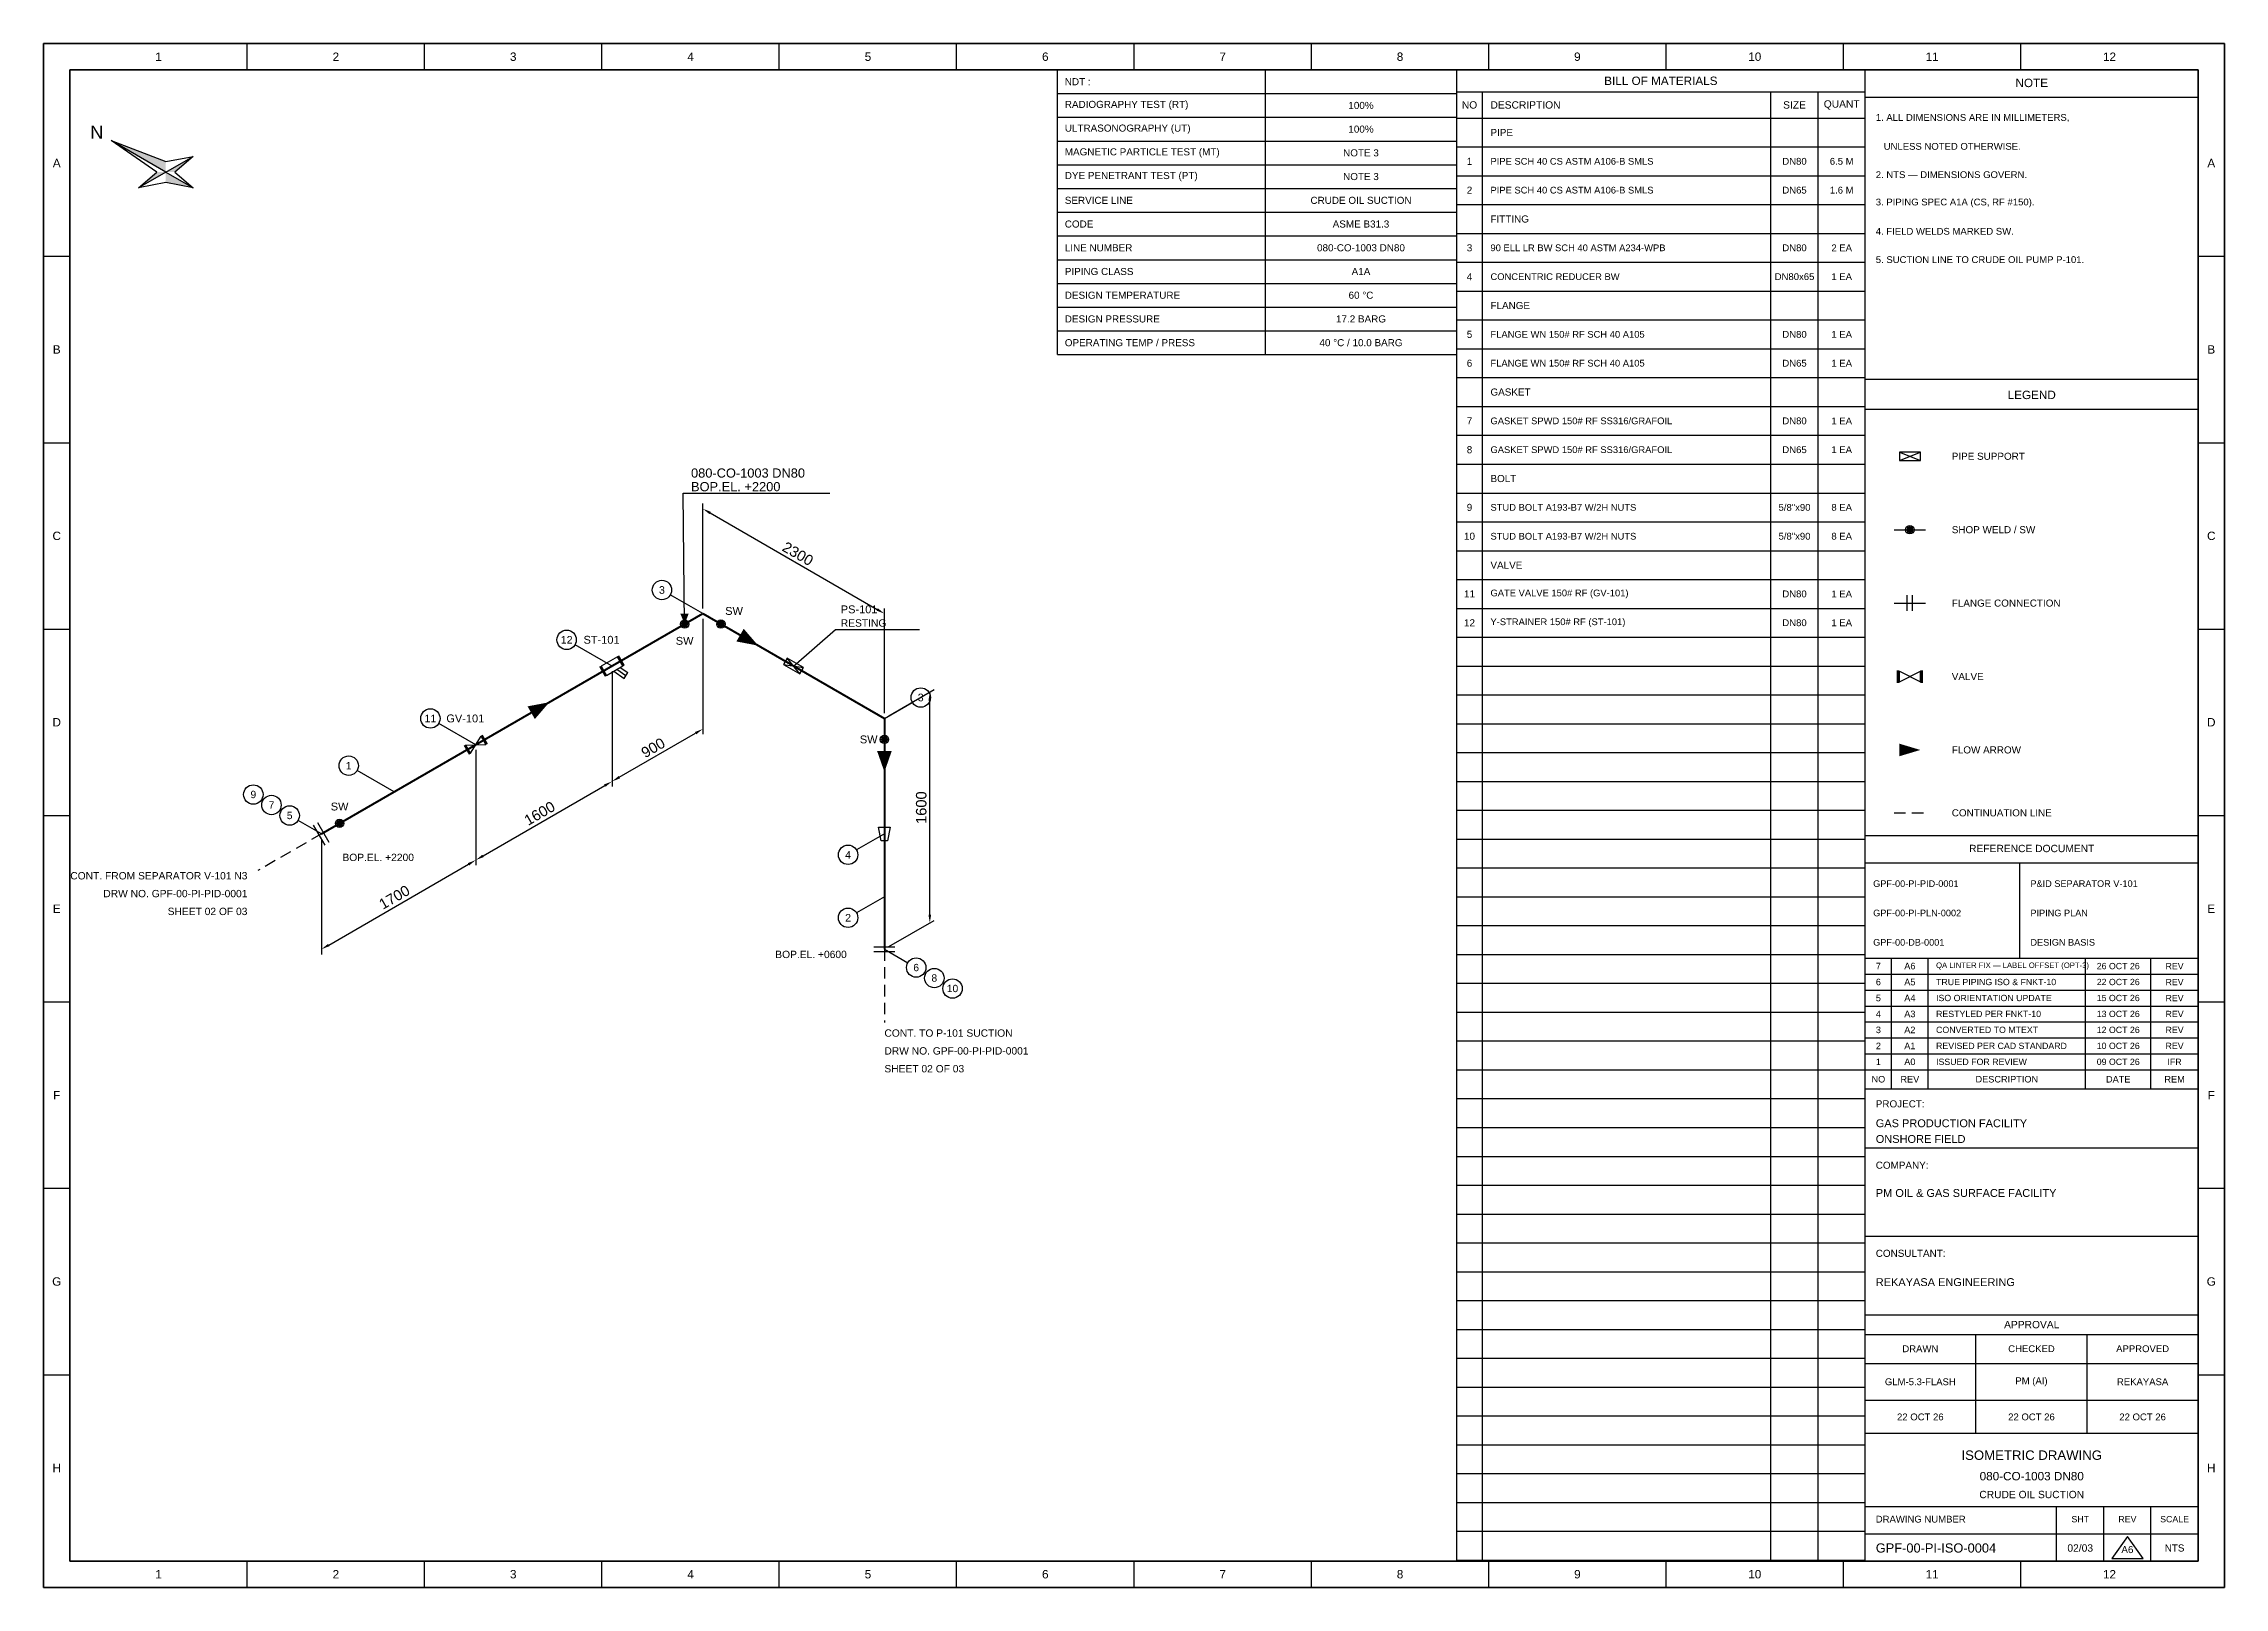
# Model space of a CAD drawing. Header units: millimetres. Extents: x 2 to 418, y 1 to 296.
import ezdxf

# ---------------------------------------------------------------- set-up
doc = ezdxf.new("R2010")
doc.units = ezdxf.units.MM
for name, color, linetype, lineweight in [('REF-DIM', 7, 'Continuous', 9), ('REF-FRAME', 7, 'Continuous', 35), ('REF-PROC', 7, 'Continuous', 50), ('REF-SYM', 7, 'Continuous', 25), ('REF-TEXT', 7, 'Continuous', 18), ('REF-TITLE', 7, 'Continuous', 25)]:
    doc.layers.add(name, color=color, linetype=linetype, lineweight=lineweight)
doc.styles.add('ARIAL', font='arial.ttf')
doc.dimstyles.new('GPF-ISO', dxfattribs={"dimtxt": 2, "dimasz": 1.6, "dimexe": 1, "dimexo": 1, "dimtad": 1, "dimdec": 0, "dimtxsty": 'ARIAL', "dimcen": 2.5, "dimclrd": 7, "dimclre": 7, "dimclrt": 7, "dimazin": 3, "dimtfac": 1, "dimtmove": 0, "dimatfit": 3})

# ---------------------------------------------------------------- blocks, each defined once
blk = doc.blocks.new('_CLOSEDFILLED')
at = {"color": 0, "linetype": 'BYBLOCK'}
blk.add_solid([(-1, 0.16), (0, 0), (-1, -0.16)], dxfattribs=at)
blk = doc.blocks.new('*D1')
at = {"color": 7}
for p, q in [((84.44, 161), (84.44, 139)), ((55, 144), (55, 122)), ((56.39, 123.8), (83.06, 139.2))]:
    blk.add_line(p, q, dxfattribs=at)
at = {"layer": 'Defpoints'}
for p in [(84.44, 162), (55, 145), (55, 123)]:
    blk.add_point(p, dxfattribs=at)
at = {"layer": 'REF-DIM', "color": 7, "xscale": 1.6, "yscale": 1.6}
for p, rotation in [((84.44, 140), 30), ((55, 123), 210)]:
    blk.add_blockref('_CLOSEDFILLED', p, dxfattribs=dict(at, rotation=rotation))
at = {"layer": 'REF-DIM', "color": 7, "insert": (68.91, 132.91), "char_height": 2, "attachment_point": 5, "rotation": 30, "style": 'ARIAL'}
blk.add_mtext('1700', dxfattribs=at)
blk = doc.blocks.new('*D2')
at = {"color": 7}
for p, q in [((110.43, 176), (110.43, 154)), ((84.44, 161), (84.44, 139)), ((85.83, 140.8), (109.04, 154.2))]:
    blk.add_line(p, q, dxfattribs=at)
at = {"layer": 'Defpoints'}
for p in [(110.43, 177), (84.44, 162), (84.44, 140)]:
    blk.add_point(p, dxfattribs=at)
at = {"layer": 'REF-DIM', "color": 7, "xscale": 1.6, "yscale": 1.6}
for p, rotation in [((110.43, 155), 30), ((84.44, 140), 210)]:
    blk.add_blockref('_CLOSEDFILLED', p, dxfattribs=dict(at, rotation=rotation))
at = {"layer": 'REF-DIM', "color": 7, "insert": (96.62, 148.91), "char_height": 2, "attachment_point": 5, "rotation": 30, "style": 'ARIAL'}
blk.add_mtext('1600', dxfattribs=at)
blk = doc.blocks.new('*D3')
at = {"color": 7}
for p, q in [((127.75, 186), (127.75, 164)), ((110.43, 176), (110.43, 154)), ((111.81, 155.8), (126.36, 164.2))]:
    blk.add_line(p, q, dxfattribs=at)
at = {"layer": 'Defpoints'}
for p in [(127.75, 187), (110.43, 177), (110.43, 155)]:
    blk.add_point(p, dxfattribs=at)
at = {"layer": 'REF-DIM', "color": 7, "xscale": 1.6, "yscale": 1.6}
for p, rotation in [((127.75, 165), 30), ((110.43, 155), 210)]:
    blk.add_blockref('_CLOSEDFILLED', p, dxfattribs=dict(at, rotation=rotation))
at = {"layer": 'REF-DIM', "color": 7, "insert": (118.27, 161.41), "char_height": 2, "attachment_point": 5, "rotation": 30, "style": 'ARIAL'}
blk.add_mtext('900', dxfattribs=at)
blk = doc.blocks.new('*D4')
at = {"color": 7}
for p, q in [((127.75, 188), (127.75, 208)), ((129.13, 206.2), (161, 187.8)), ((162.39, 168), (162.39, 188))]:
    blk.add_line(p, q, dxfattribs=at)
at = {"layer": 'Defpoints'}
for p in [(127.75, 207), (127.75, 187), (162.39, 167)]:
    blk.add_point(p, dxfattribs=at)
at = {"layer": 'REF-DIM', "color": 7, "xscale": 1.6, "yscale": 1.6}
for p, rotation in [((127.75, 207), 150), ((162.39, 187), -30)]:
    blk.add_blockref('_CLOSEDFILLED', p, dxfattribs=dict(at, rotation=rotation))
at = {"layer": 'REF-DIM', "color": 7, "insert": (145.88, 198.41), "char_height": 2, "attachment_point": 5, "rotation": 330, "style": 'ARIAL'}
blk.add_mtext('2300', dxfattribs=at)
blk = doc.blocks.new('*D5')
at = {"color": 7}
for p, q in [((163.25, 167.5), (171.91, 172.5)), ((171.05, 129.6), (171.05, 170.4)), ((163.25, 123.5), (171.91, 128.5))]:
    blk.add_line(p, q, dxfattribs=at)
at = {"layer": 'Defpoints'}
for p in [(162.39, 167), (171.05, 128), (162.39, 123)]:
    blk.add_point(p, dxfattribs=at)
at = {"layer": 'REF-DIM', "color": 7, "xscale": 1.6, "yscale": 1.6}
for p, rotation in [((171.05, 172), 90), ((171.05, 128), 270)]:
    blk.add_blockref('_CLOSEDFILLED', p, dxfattribs=dict(at, rotation=rotation))
at = {"layer": 'REF-DIM', "color": 7, "insert": (169.42, 150), "char_height": 2, "attachment_point": 5, "rotation": 90, "style": 'ARIAL'}
blk.add_mtext('1600', dxfattribs=at)

msp = doc.modelspace()

# ---------------------------------------------------------------- linework, layer by layer
at = {"layer": 'REF-FRAME'}
for p, q in [((2, 295.7), (2, 1.3)), ((418, 295.7), (2, 295.7)), ((418, 1.3), (418, 295.7)), ((7, 290.7), (7, 6.3)), ((413, 290.7), (7, 290.7)), ((413, 6.3), (413, 290.7)), ((7, 6.3), (413, 6.3)), ((2, 1.3), (418, 1.3))]:
    msp.add_line(p, q, dxfattribs=at)
at = {"layer": 'REF-PROC'}
for p, q in [((55, 145), (127.75, 187)), ((127.75, 187), (162.39, 167)), ((162.39, 167), (162.39, 123))]:
    msp.add_line(p, q, dxfattribs=at)
at = {"layer": 'REF-SYM'}
for p, q in [((124, 210), (152, 210)), ((124.28, 185), (124, 210)), ((127.75, 187), (121.55, 190.57)), ((145.07, 177), (153.07, 184)), ((153.07, 184), (169.07, 184)), ((110.43, 177), (103.37, 181.07)), ((111.48, 178.77), (108.37, 176.97)), ((108.37, 176.97), (109.37, 175.23)), ((109.37, 175.23), (112.48, 177.03)), ((110.75, 176.03), (112.72, 174.63)), ((111.36, 176.38), (113.09, 175.19)), ((112.48, 177.03), (111.48, 178.77)), ((111.96, 176.73), (113.46, 175.75)), ((112.72, 174.63), (113.46, 175.75)), ((143.86, 178.51), (143.16, 177.29)), ((143.16, 177.29), (146.28, 175.49)), ((143.16, 177.29), (146.98, 176.71)), ((146.28, 175.49), (143.86, 178.51)), ((146.98, 176.71), (143.86, 178.51)), ((146.28, 175.49), (146.98, 176.71)), ((162.39, 167), (167.71, 170.07)), ((84.44, 162), (77.39, 166.07)), ((83.42, 160.37), (85.47, 163.63)), ((86.37, 162.07), (85.47, 163.63)), ((82.52, 161.93), (86.37, 162.07)), ((83.42, 160.37), (82.52, 161.93)), ((68.86, 153), (61.8, 157.07)), ((55, 145), (50.54, 147.57)), ((55.71, 142.87), (53.51, 146.68)), ((56.49, 143.32), (54.29, 147.13)), ((161.29, 146.3), (163.49, 146.3)), ((161.79, 143.7), (161.29, 146.3)), ((163.49, 146.3), (162.99, 143.7)), ((49.11, 141.6), (47.21, 140.5)), ((52.06, 143.3), (50.15, 142.2)), ((55, 145), (53.09, 143.9)), ((162.39, 145), (157.06, 141.93)), ((162.99, 143.7), (161.79, 143.7)), ((43.22, 138.2), (42.88, 138)), ((46.17, 139.9), (44.26, 138.8)), ((162.39, 133), (157.06, 129.93)), ((160.39, 123.45), (164.39, 123.45)), ((160.39, 122.55), (164.39, 122.55)), ((162.39, 123), (162.39, 120.8)), ((162.39, 123), (166.85, 120.42)), ((162.39, 119.6), (162.39, 117.4)), ((162.39, 116.2), (162.39, 114)), ((162.39, 112.8), (162.39, 110.6)), ((162.39, 109.4), (162.39, 109))]:
    msp.add_line(p, q, dxfattribs=at)
for centre, radius in [((119.95, 191.5), 1.85), ((101.77, 182), 1.85), ((124.28, 185), 0.8), ((131.21, 185), 0.8), ((169.32, 171), 1.85), ((75.78, 167), 1.85), ((162.39, 163), 0.8), ((60.2, 158), 1.85), ((42.01, 152.5), 1.85), ((45.47, 150.5), 1.85), ((48.94, 148.5), 1.85), ((58.46, 147), 0.8), ((155.46, 141), 1.85), ((155.46, 129), 1.85), ((168.45, 119.5), 1.85), ((171.91, 117.5), 1.85), ((175.38, 115.5), 1.85)]:
    msp.add_circle(centre, radius, dxfattribs=at)
for points in [[(25.3, 271.2), (14.91, 277.2), (25.3, 273.2)], [(25.3, 271.2), (20.1, 268.2), (23.57, 271.2)], [(25.3, 271.2), (30.5, 274.2), (27.03, 271.2)], [(25.3, 271.2), (30.5, 268.2), (25.3, 269.2)], [(357.2, 203), (358, 202.2), (358, 203.8), (358.8, 203)], [(357.43, 202.43), (358.57, 202.43), (357.43, 203.57), (358.57, 203.57)], [(124.28, 185), (123.46, 186.99), (125.06, 187.01)], [(123.48, 185), (124.28, 184.2), (124.28, 185.8), (125.08, 185)], [(123.72, 184.43), (124.85, 184.43), (123.72, 185.57), (124.85, 185.57)], [(130.41, 185), (131.21, 184.2), (131.21, 185.8), (132.01, 185)], [(130.65, 184.43), (131.78, 184.43), (130.65, 185.57), (131.78, 185.57)], [(138.31, 180.9), (135.55, 184.11), (134.15, 181.69)], [(112.53, 176.95), (112.88, 177.15), (111.43, 178.85), (111.78, 179.05)], [(109.07, 174.95), (109.42, 175.15), (107.97, 176.85), (108.32, 177.05)], [(355.5, 173.8), (356, 173.8), (355.5, 176.2), (356, 176.2)], [(360, 173.8), (360.5, 173.8), (360, 176.2), (360.5, 176.2)], [(98.47, 170.1), (94.31, 169.31), (95.71, 166.89)], [(86.42, 161.98), (86.76, 162.18), (85.42, 163.72), (85.76, 163.92)], [(161.59, 163), (162.39, 162.2), (162.39, 163.8), (163.19, 163)], [(161.82, 162.43), (162.95, 162.43), (161.82, 163.57), (162.95, 163.57)], [(83.13, 160.08), (83.47, 160.28), (82.13, 161.82), (82.47, 162.02)], [(162.39, 156.8), (163.79, 160.8), (160.99, 160.8)], [(360, 161), (356, 162.2), (356, 159.8)], [(57.66, 147), (58.46, 146.2), (58.46, 147.8), (59.26, 147)], [(57.9, 146.43), (59.03, 146.43), (57.9, 147.57), (59.03, 147.57)]]:
    msp.add_solid(points, dxfattribs=at)
at = {"layer": 'REF-TITLE'}
for p, q in [((40.83, 290.7), (40.83, 295.7)), ((74.67, 290.7), (74.67, 295.7)), ((108.5, 290.7), (108.5, 295.7)), ((142.33, 290.7), (142.33, 295.7)), ((176.17, 290.7), (176.17, 295.7)), ((210, 290.7), (210, 295.7)), ((243.83, 290.7), (243.83, 295.7)), ((277.67, 290.7), (277.67, 295.7)), ((311.5, 290.7), (311.5, 295.7)), ((345.33, 290.7), (345.33, 295.7)), ((379.17, 290.7), (379.17, 295.7)), ((195.4, 236.4), (195.4, 290.7)), ((195.4, 290.7), (271.5, 290.7)), ((235.1, 236.4), (235.1, 290.7)), ((271.5, 290.7), (271.5, 6.3)), ((349.5, 290.7), (271.5, 290.7)), ((349.5, 6.3), (349.5, 290.7)), ((349.5, 290.7), (413, 290.7)), ((413, 6.3), (413, 290.7)), ((195.4, 286.18), (271.5, 286.18)), ((271.5, 286.5), (349.5, 286.5)), ((276.5, 6.3), (276.5, 286.5)), ((331.5, 6.3), (331.5, 286.5)), ((340.5, 6.3), (340.5, 286.5)), ((349.5, 285.5), (413, 285.5)), ((195.4, 281.65), (271.5, 281.65)), ((271.5, 281.5), (349.5, 281.5)), ((14.91, 277.2), (25.3, 273.2)), ((23.57, 271.2), (14.91, 277.2)), ((25.3, 271.2), (14.91, 277.2)), ((195.4, 277.12), (271.5, 277.12)), ((271.5, 276), (349.5, 276)), ((20.1, 268.2), (23.57, 271.2)), ((25.3, 271.2), (20.1, 268.2)), ((25.3, 271.2), (30.5, 274.2)), ((25.3, 273.2), (30.5, 274.2)), ((25.3, 271.2), (30.5, 268.2)), ((30.5, 274.2), (27.03, 271.2)), ((27.03, 271.2), (30.5, 268.2)), ((195.4, 272.6), (271.5, 272.6)), ((271.5, 270.5), (349.5, 270.5)), ((25.3, 269.2), (20.1, 268.2)), ((30.5, 268.2), (25.3, 269.2)), ((195.4, 268.07), (271.5, 268.07)), ((195.4, 263.55), (271.5, 263.55)), ((271.5, 265), (349.5, 265)), ((195.4, 259.02), (271.5, 259.02)), ((271.5, 259.5), (349.5, 259.5)), ((2, 255.15), (7, 255.15)), ((195.4, 254.5), (271.5, 254.5)), ((271.5, 254), (349.5, 254)), ((413, 255.15), (418, 255.15)), ((195.4, 249.97), (271.5, 249.97)), ((195.4, 245.45), (271.5, 245.45)), ((271.5, 248.5), (349.5, 248.5)), ((271.5, 243), (349.5, 243)), ((195.4, 240.93), (271.5, 240.93)), ((271.5, 237.5), (349.5, 237.5)), ((195.4, 236.4), (271.5, 236.4)), ((271.5, 232), (349.5, 232)), ((349.5, 231.7), (413, 231.7)), ((271.5, 226.5), (349.5, 226.5)), ((349.5, 226), (413, 226)), ((271.5, 221), (349.5, 221)), ((2, 219.6), (7, 219.6)), ((356, 216.2), (360, 217.8)), ((356, 217.8), (356, 216.2)), ((356, 217.8), (360, 216.2)), ((360, 217.8), (356, 217.8)), ((360, 216.2), (360, 217.8)), ((413, 219.6), (418, 219.6)), ((271.5, 215.5), (349.5, 215.5)), ((356, 216.2), (360, 216.2)), ((271.5, 210), (349.5, 210)), ((271.5, 204.5), (349.5, 204.5)), ((355, 203), (361, 203)), ((271.5, 199), (349.5, 199)), ((271.5, 193.5), (349.5, 193.5)), ((271.5, 188), (349.5, 188)), ((355, 189), (361, 189)), ((357.5, 187.5), (357.5, 190.5)), ((358.5, 187.5), (358.5, 190.5)), ((2, 184.05), (7, 184.05)), ((413, 184.05), (418, 184.05)), ((271.5, 182.5), (349.5, 182.5)), ((271.5, 177), (349.5, 177)), ((356, 174), (356, 176)), ((356, 174), (360, 176)), ((356, 176), (360, 174)), ((360, 174), (360, 176)), ((271.5, 171.5), (349.5, 171.5)), ((271.5, 166), (349.5, 166)), ((271.5, 160.5), (349.5, 160.5)), ((271.5, 155), (349.5, 155)), ((2, 148.5), (7, 148.5)), ((271.5, 149.5), (349.5, 149.5)), ((355, 149), (357.2, 149)), ((358.4, 149), (360.6, 149)), ((413, 148.5), (418, 148.5)), ((271.5, 144), (349.5, 144)), ((349.5, 144.7), (413, 144.7)), ((271.5, 138.5), (349.5, 138.5)), ((349.5, 139.5), (413, 139.5)), ((379, 121.3), (379, 139.5)), ((271.5, 133), (349.5, 133)), ((271.5, 127.5), (349.5, 127.5)), ((271.5, 122), (349.5, 122)), ((349.5, 121.3), (413, 121.3)), ((354.5, 96.4), (354.5, 121.3)), ((361.5, 96.4), (361.5, 121.3)), ((391.5, 96.4), (391.5, 121.3)), ((404, 96.4), (404, 121.3)), ((271.5, 116.5), (349.5, 116.5)), ((349.5, 118.26), (413, 118.26)), ((2, 112.95), (7, 112.95)), ((349.5, 115.21), (413, 115.21)), ((413, 112.95), (418, 112.95)), ((271.5, 111), (349.5, 111)), ((349.5, 112.17), (413, 112.17)), ((349.5, 109.13), (413, 109.13)), ((271.5, 105.5), (349.5, 105.5)), ((349.5, 106.09), (413, 106.09)), ((271.5, 100), (349.5, 100)), ((349.5, 103.04), (413, 103.04)), ((349.5, 100), (413, 100)), ((349.5, 96.4), (413, 96.4)), ((271.5, 94.5), (349.5, 94.5)), ((271.5, 89), (349.5, 89)), ((271.5, 83.5), (349.5, 83.5)), ((349.5, 85.1), (413, 85.1)), ((2, 77.4), (7, 77.4)), ((271.5, 78), (349.5, 78)), ((413, 77.4), (418, 77.4)), ((271.5, 72.5), (349.5, 72.5)), ((271.5, 67), (349.5, 67)), ((349.5, 68.3), (413, 68.3)), ((271.5, 61.5), (349.5, 61.5)), ((271.5, 56), (349.5, 56)), ((271.5, 50.5), (349.5, 50.5)), ((349.5, 53.3), (413, 53.3)), ((349.5, 49.5), (413, 49.5)), ((370.6, 30.7), (370.6, 49.5)), ((391.8, 30.7), (391.8, 49.5)), ((2, 41.85), (7, 41.85)), ((271.5, 45), (349.5, 45)), ((349.5, 44), (413, 44)), ((413, 41.85), (418, 41.85)), ((271.5, 39.5), (349.5, 39.5)), ((271.5, 34), (349.5, 34)), ((349.5, 37), (413, 37)), ((349.5, 30.7), (413, 30.7)), ((271.5, 28.5), (349.5, 28.5)), ((271.5, 23), (349.5, 23)), ((271.5, 17.5), (349.5, 17.5)), ((349.5, 16.7), (413, 16.7)), ((386, 6.3), (386, 16.7)), ((395, 6.3), (395, 16.7)), ((404, 6.3), (404, 16.7)), ((271.5, 12), (349.5, 12)), ((349.5, 11.5), (413, 11.5)), ((399.5, 11), (396.5, 6.8)), ((402.5, 6.8), (399.5, 11)), ((40.83, 1.3), (40.83, 6.3)), ((74.67, 1.3), (74.67, 6.3)), ((108.5, 1.3), (108.5, 6.3)), ((142.33, 1.3), (142.33, 6.3)), ((176.17, 1.3), (176.17, 6.3)), ((210, 1.3), (210, 6.3)), ((243.83, 1.3), (243.83, 6.3)), ((271.5, 6.5), (349.5, 6.5)), ((271.5, 6.3), (349.5, 6.3)), ((277.67, 1.3), (277.67, 6.3)), ((311.5, 1.3), (311.5, 6.3)), ((345.33, 1.3), (345.33, 6.3)), ((349.5, 6.3), (413, 6.3)), ((379.17, 1.3), (379.17, 6.3)), ((396.5, 6.8), (402.5, 6.8))]:
    msp.add_line(p, q, dxfattribs=at)
msp.add_circle((358, 203), 0.8, dxfattribs=at)

# ---------------------------------------------------------------- texts
at = {"layer": 'REF-TEXT', "style": 'ARIAL'}
for s, insert, char_height, attachment_point in [('1', (23.92, 293.2), 1.6, 5), ('2', (57.75, 293.2), 1.6, 5), ('3', (91.58, 293.2), 1.6, 5), ('4', (125.42, 293.2), 1.6, 5), ('5', (159.25, 293.2), 1.6, 5), ('6', (193.08, 293.2), 1.6, 5), ('7', (226.92, 293.2), 1.6, 5), ('8', (260.75, 293.2), 1.6, 5), ('9', (294.58, 293.2), 1.6, 5), ('10', (328.42, 293.2), 1.6, 5), ('11', (362.25, 293.2), 1.6, 5), ('12', (396.08, 293.2), 1.6, 5), ('NDT :', (196.8, 288.44), 1.35, 4), ('BILL OF MATERIALS', (310.5, 288.6), 1.6, 5), ('NOTE', (381.25, 288.2), 1.6, 5), ('RADIOGRAPHY TEST (RT)', (196.8, 283.91), 1.35, 4), ('100%', (253.3, 283.91), 1.35, 5), ('NO', (274, 284), 1.4, 5), ('DESCRIPTION', (278, 284), 1.4, 4), ('SIZE', (336, 284), 1.4, 5), ('QUANT', (345, 284), 1.4, 5), ('N', (12.14, 278.8), 2.5, 5), ('ULTRASONOGRAPHY (UT)', (196.8, 279.39), 1.35, 4), ('100%', (253.3, 279.39), 1.35, 5), ('PIPE', (278, 278.75), 1.35, 4), ('1. ALL DIMENSIONS ARE IN MILLIMETERS,', (351.5, 281.5), 1.3, 4), ('MAGNETIC PARTICLE TEST (MT)', (196.8, 274.86), 1.35, 4), ('NOTE 3', (253.3, 274.86), 1.35, 5), ('   UNLESS NOTED OTHERWISE.', (351.5, 276.1), 1.3, 4), ('A', (4.5, 272.93), 1.6, 5), ('DYE PENETRANT TEST (PT)', (196.8, 270.34), 1.35, 4), ('NOTE 3', (253.3, 270.34), 1.35, 5), ('1', (274, 273.25), 1.35, 5), ('PIPE SCH 40 CS ASTM A106-B SMLS', (278, 273.25), 1.28, 4), ('DN80', (336, 273.25), 1.3, 5), ('6.5 M', (345, 273.25), 1.3, 5), ('2. NTS — DIMENSIONS GOVERN.', (351.5, 270.7), 1.3, 4), ('A', (415.5, 272.93), 1.6, 5), ('SERVICE LINE', (196.8, 265.81), 1.35, 4), ('CRUDE OIL SUCTION', (253.3, 265.81), 1.35, 5), ('2', (274, 267.75), 1.35, 5), ('PIPE SCH 40 CS ASTM A106-B SMLS', (278, 267.75), 1.28, 4), ('DN65', (336, 267.75), 1.3, 5), ('1.6 M', (345, 267.75), 1.3, 5), ('FITTING', (278, 262.25), 1.35, 4), ('3. PIPING SPEC A1A (CS, RF #150).', (351.5, 265.3), 1.3, 4), ('CODE', (196.8, 261.29), 1.35, 4), ('ASME B31.3', (253.3, 261.29), 1.35, 5), ('4. FIELD WELDS MARKED SW.', (351.5, 259.9), 1.3, 4), ('LINE NUMBER', (196.8, 256.76), 1.35, 4), ('080-CO-1003 DN80', (253.3, 256.76), 1.35, 5), ('3', (274, 256.75), 1.35, 5), ('90 ELL LR BW SCH 40 ASTM A234-WPB', (278, 256.75), 1.28, 4), ('DN80', (336, 256.75), 1.3, 5), ('2 EA', (345, 256.75), 1.3, 5), ('5. SUCTION LINE TO CRUDE OIL PUMP P-101.', (351.5, 254.5), 1.3, 4), ('PIPING CLASS', (196.8, 252.24), 1.35, 4), ('A1A', (253.3, 252.24), 1.35, 5), ('4', (274, 251.25), 1.35, 5), ('CONCENTRIC REDUCER BW', (278, 251.25), 1.28, 4), ('DN80x65', (336, 251.25), 1.3, 5), ('1 EA', (345, 251.25), 1.3, 5), ('DESIGN TEMPERATURE', (196.8, 247.71), 1.35, 4), ('60 °C', (253.3, 247.71), 1.35, 5), ('FLANGE', (278, 245.75), 1.35, 4), ('DESIGN PRESSURE', (196.8, 243.19), 1.35, 4), ('17.2 BARG', (253.3, 243.19), 1.35, 5), ('B', (4.5, 237.38), 1.6, 5), ('OPERATING TEMP / PRESS', (196.8, 238.66), 1.35, 4), ('40 °C / 10.0 BARG', (253.3, 238.66), 1.35, 5), ('5', (274, 240.25), 1.35, 5), ('FLANGE WN 150# RF SCH 40 A105', (278, 240.25), 1.28, 4), ('DN80', (336, 240.25), 1.3, 5), ('1 EA', (345, 240.25), 1.3, 5), ('B', (415.5, 237.38), 1.6, 5), ('6', (274, 234.75), 1.35, 5), ('FLANGE WN 150# RF SCH 40 A105', (278, 234.75), 1.28, 4), ('DN65', (336, 234.75), 1.3, 5), ('1 EA', (345, 234.75), 1.3, 5), ('GASKET', (278, 229.25), 1.35, 4), ('LEGEND', (381.25, 228.7), 1.6, 5), ('7', (274, 223.75), 1.35, 5), ('GASKET SPWD 150# RF SS316/GRAFOIL', (278, 223.75), 1.28, 4), ('DN80', (336, 223.75), 1.3, 5), ('1 EA', (345, 223.75), 1.3, 5), ('8', (274, 218.25), 1.35, 5), ('GASKET SPWD 150# RF SS316/GRAFOIL', (278, 218.25), 1.28, 4), ('DN65', (336, 218.25), 1.3, 5), ('1 EA', (345, 218.25), 1.3, 5), ('PIPE SUPPORT', (366, 217), 1.35, 4), ('080-CO-1003 DN80', (125.5, 213.8), 1.75, 4), ('BOLT', (278, 212.75), 1.35, 4), ('BOP.EL. +2200', (125.5, 211.2), 1.75, 4), ('9', (274, 207.25), 1.35, 5), ('STUD BOLT A193-B7 W/2H NUTS', (278, 207.25), 1.28, 4), ('5/8"x90', (336, 207.25), 1.3, 5), ('8 EA', (345, 207.25), 1.3, 5), ('C', (4.5, 201.82), 1.6, 5), ('10', (274, 201.75), 1.35, 5), ('STUD BOLT A193-B7 W/2H NUTS', (278, 201.75), 1.28, 4), ('5/8"x90', (336, 201.75), 1.3, 5), ('8 EA', (345, 201.75), 1.3, 5), ('SHOP WELD / SW', (366, 203), 1.35, 4), ('C', (415.5, 201.82), 1.6, 5), ('VALVE', (278, 196.25), 1.35, 4), ('3', (119.95, 191.5), 1.45, 5), ('11', (274, 190.75), 1.35, 5), ('GATE VALVE 150# RF (GV-101)', (278, 190.75), 1.28, 4), ('DN80', (336, 190.75), 1.3, 5), ('1 EA', (345, 190.75), 1.3, 5), ('SW', (133.71, 187.5), 1.5, 5), ('PS-101', (154.07, 187.8), 1.5, 4), ('FLANGE CONNECTION', (366, 189), 1.35, 4), ('RESTING', (154.07, 185.2), 1.4, 4), ('12', (274, 185.25), 1.35, 5), ('Y-STRAINER 150# RF (ST-101)', (278, 185.25), 1.28, 4), ('DN80', (336, 185.25), 1.3, 5), ('1 EA', (345, 185.25), 1.3, 5), ('12', (101.77, 182), 1.45, 5), ('ST-101', (108.43, 182), 1.5, 5), ('SW', (124.28, 181.8), 1.5, 5), ('VALVE', (366, 175), 1.35, 4), ('3', (169.31, 171), 1.45, 5), ('D', (4.5, 166.28), 1.6, 5), ('11', (75.78, 167), 1.45, 5), ('GV-101', (82.44, 167), 1.5, 5), ('D', (415.5, 166.28), 1.6, 5), ('SW', (159.39, 163), 1.5, 5), ('1', (60.2, 158), 1.45, 5), ('FLOW ARROW', (366, 161), 1.35, 4), ('9', (42.01, 152.5), 1.4, 5), ('7', (45.47, 150.5), 1.4, 5), ('SW', (58.46, 150.2), 1.5, 5), ('5', (48.94, 148.5), 1.4, 5), ('CONTINUATION LINE', (366, 149), 1.35, 4), ('4', (155.46, 141), 1.45, 5), ('REFERENCE DOCUMENT', (381.25, 142.2), 1.4, 5), ('CONT. FROM SEPARATOR V-101 N3', (40.88, 137), 1.4, 6), ('BOP.EL. +2200', (59, 140.5), 1.4, 4), ('DRW NO. GPF-00-PI-PID-0001', (40.88, 133.6), 1.4, 6), ('GPF-00-PI-PID-0001', (351, 135.5), 1.25, 4), ('P&ID SEPARATOR V-101', (381, 135.5), 1.25, 4), ('E', (4.5, 130.72), 1.6, 5), ('SHEET 02 OF 03', (40.88, 130.2), 1.4, 6), ('2', (155.46, 129), 1.45, 5), ('GPF-00-PI-PLN-0002', (351, 129.9), 1.25, 4), ('PIPING PLAN', (381, 129.9), 1.25, 4), ('E', (415.5, 130.72), 1.6, 5), ('GPF-00-DB-0001', (351, 124.3), 1.25, 4), ('DESIGN BASIS', (381, 124.3), 1.25, 4), ('BOP.EL. +0600', (148.39, 122), 1.4, 5), ('6', (168.45, 119.5), 1.4, 5), ('8', (171.91, 117.5), 1.4, 5), ('7', (352, 119.78), 1.25, 5), ('6', (352, 116.74), 1.25, 5), ('A6', (358, 119.78), 1.25, 5), ('A5', (358, 116.74), 1.25, 5), ('TRUE PIPING ISO & FNKT-10', (363, 116.74), 1.2, 4), ('QA LINTER FIX — LABEL OFFSET (OPT-3)', (363, 119.78), 1.05, 4), ('26 OCT 26', (397.75, 119.78), 1.2, 5), ('22 OCT 26', (397.75, 116.74), 1.2, 5), ('REV', (408.5, 119.78), 1.2, 5), ('REV', (408.5, 116.74), 1.2, 5), ('10', (175.38, 115.5), 1.4, 5), ('5', (352, 113.69), 1.25, 5), ('A4', (358, 113.69), 1.25, 5), ('ISO ORIENTATION UPDATE', (363, 113.69), 1.2, 4), ('15 OCT 26', (397.75, 113.69), 1.2, 5), ('REV', (408.5, 113.69), 1.2, 5), ('4', (352, 110.65), 1.25, 5), ('3', (352, 107.61), 1.25, 5), ('A3', (358, 110.65), 1.25, 5), ('A2', (358, 107.61), 1.25, 5), ('CONVERTED TO MTEXT', (363, 107.61), 1.2, 4), ('RESTYLED PER FNKT-10', (363, 110.65), 1.2, 4), ('13 OCT 26', (397.75, 110.65), 1.2, 5), ('12 OCT 26', (397.75, 107.61), 1.2, 5), ('REV', (408.5, 110.65), 1.2, 5), ('REV', (408.5, 107.61), 1.2, 5), ('CONT. TO P-101 SUCTION', (162.39, 107), 1.4, 4), ('DRW NO. GPF-00-PI-PID-0001', (162.39, 103.6), 1.4, 4), ('2', (352, 104.56), 1.25, 5), ('A1', (358, 104.56), 1.25, 5), ('REVISED PER CAD STANDARD', (363, 104.56), 1.2, 4), ('10 OCT 26', (397.75, 104.56), 1.2, 5), ('REV', (408.5, 104.56), 1.2, 5), ('SHEET 02 OF 03', (162.39, 100.2), 1.4, 4), ('1', (352, 101.52), 1.25, 5), ('A0', (358, 101.52), 1.25, 5), ('ISSUED FOR REVIEW', (363, 101.52), 1.2, 4), ('09 OCT 26', (397.75, 101.52), 1.2, 5), ('IFR', (408.5, 101.52), 1.2, 5), ('F', (4.5, 95.17), 1.6, 5), ('NO', (352, 98.2), 1.25, 5), ('REV', (358, 98.2), 1.25, 5), ('DESCRIPTION', (376.5, 98.2), 1.25, 5), ('DATE', (397.75, 98.2), 1.25, 5), ('REM', (408.5, 98.2), 1.25, 5), ('F', (415.5, 95.17), 1.6, 5), ('PROJECT:', (351.5, 93.5), 1.35, 4), ('ONSHORE FIELD', (351.5, 86.8), 1.5, 4), ('GAS PRODUCTION FACILITY', (351.5, 89.8), 1.5, 4), ('COMPANY:', (351.5, 81.8), 1.35, 4), ('PM OIL & GAS SURFACE FACILITY', (351.5, 76.5), 1.5, 4), ('CONSULTANT:', (351.5, 65), 1.35, 4), ('G', (4.5, 59.62), 1.6, 5), ('REKAYASA ENGINEERING', (351.5, 59.5), 1.5, 4), ('G', (415.5, 59.62), 1.6, 5), ('APPROVAL', (381.25, 51.4), 1.4, 5), ('DRAWN', (360, 46.8), 1.3, 5), ('CHECKED', (381.2, 46.8), 1.3, 5), ('APPROVED', (402.4, 46.8), 1.3, 5), ('GLM-5.3-FLASH', (360, 40.5), 1.3, 5), ('PM (AI)', (381.2, 40.5), 1.3, 5), ('REKAYASA', (402.4, 40.5), 1.3, 5), ('22 OCT 26', (360, 33.8), 1.3, 5), ('22 OCT 26', (381.2, 33.8), 1.3, 5), ('22 OCT 26', (402.4, 33.8), 1.3, 5), ('ISOMETRIC DRAWING', (381.25, 26.5), 1.8, 5), ('H', (4.5, 24.07), 1.6, 5), ('080-CO-1003 DN80', (381.25, 22.5), 1.6, 5), ('H', (415.5, 24.07), 1.6, 5), ('CRUDE OIL SUCTION', (381.25, 19), 1.4, 5), ('DRAWING NUMBER', (351.5, 14.3), 1.3, 4), ('SHT', (390.5, 14.3), 1.2, 5), ('REV', (399.5, 14.3), 1.2, 5), ('SCALE', (408.5, 14.3), 1.2, 5), ('GPF-00-PI-ISO-0004', (351.5, 8.8), 1.75, 4), ('02/03', (390.5, 8.8), 1.4, 5), ('A6', (399.5, 8.5), 1.35, 5), ('NTS', (408.5, 8.8), 1.35, 5), ('1', (23.92, 3.8), 1.6, 5), ('2', (57.75, 3.8), 1.6, 5), ('3', (91.58, 3.8), 1.6, 5), ('4', (125.42, 3.8), 1.6, 5), ('5', (159.25, 3.8), 1.6, 5), ('6', (193.08, 3.8), 1.6, 5), ('7', (226.92, 3.8), 1.6, 5), ('8', (260.75, 3.8), 1.6, 5), ('9', (294.58, 3.8), 1.6, 5), ('10', (328.42, 3.8), 1.6, 5), ('11', (362.25, 3.8), 1.6, 5), ('12', (396.08, 3.8), 1.6, 5)]:
    msp.add_mtext(s, dxfattribs=dict(at, insert=insert, char_height=char_height, attachment_point=attachment_point))

# ---------------------------------------------------------------- dimensions: what is measured, and where the dimension line sits
at = {"layer": 'REF-DIM'}
for base, p1, p2, angle, text, picture, middle, slant in [((127.75, 207), (127.75, 187), (162.39, 167), 330, '2300', '*D4', (145.88, 198.41), 120), ((110.43, 155), (110.43, 177), (127.75, 187), 30, '900', '*D3', (118.27, 161.41), -120), ((84.44, 140), (84.44, 162), (110.43, 177), 30, '1600', '*D2', (96.62, 148.91), -120), ((171.05, 128), (162.39, 123), (162.39, 167), 90, '1600', '*D5', (169.42, 150), -60), ((55, 123), (55, 145), (84.44, 162), 30, '1700', '*D1', (68.91, 132.91), -120)]:
    dim = msp.add_linear_dim(base=base, p1=p1, p2=p2, angle=angle, text=text, dimstyle='GPF-ISO', override={"dimtad": 1, "dimtih": 0, "dimtoh": 0, "dimdec": 0}, dxfattribs=at)
    dim.commit()
    dim.dimension.update_dxf_attribs({"geometry": picture, "text_midpoint": middle, "oblique_angle": slant})

doc.saveas('drawing.dxf')
